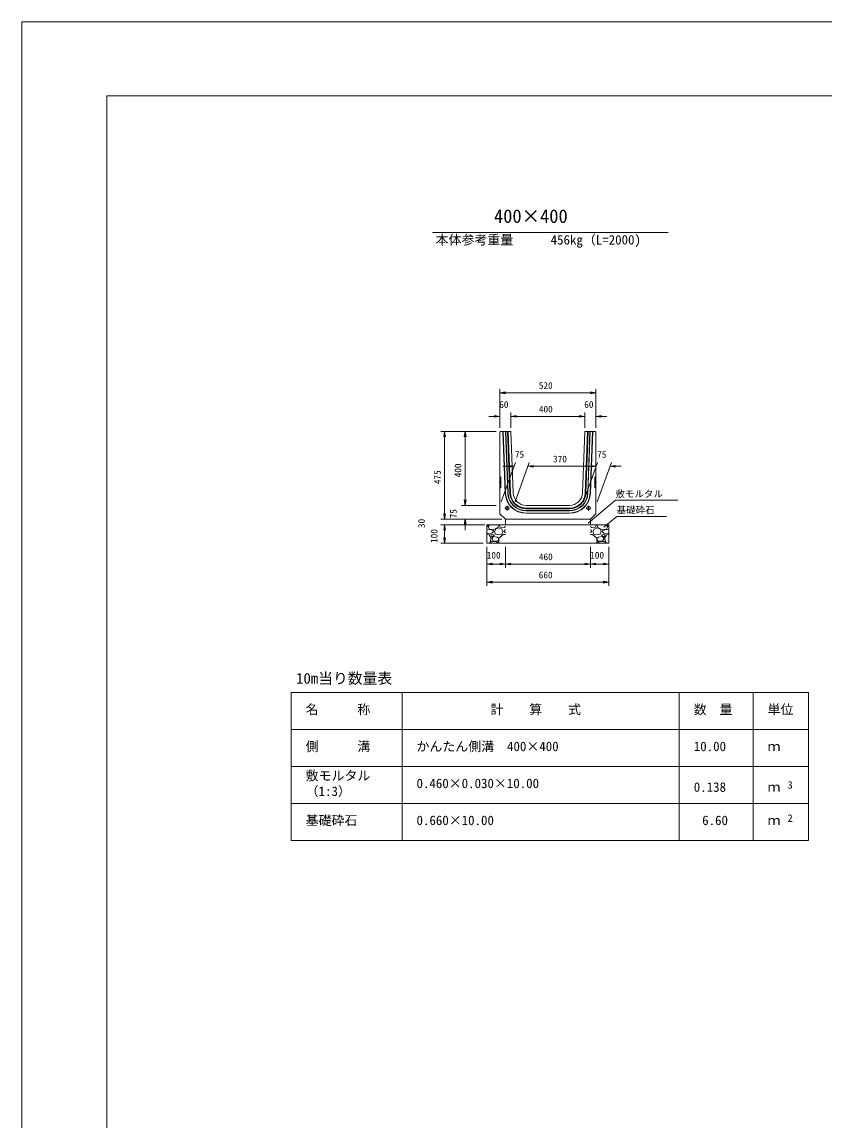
# Model space of a CAD drawing. Units: millimetres, scale not verified. Extents: x 0 to 84100, y 0 to 59400.
# Drawn here: x 0 to 21705, y 29700 to 59400 of the extents above; entities that cross this region are included whole.
import ezdxf
from ezdxf.enums import TextEntityAlignment as Align

# ---------------------------------------------------------------- set-up
doc = ezdxf.new("R2010")
doc.units = ezdxf.units.MM
doc.header["$LTSCALE"] = 100
doc.linetypes.add('USER1', pattern=[19, 12.7, -6.3])
for name, color, linetype, lineweight in [('D-MTR-FRAM（材料表図枠）', 2, 'Continuous', 18), ('D-STR-DIM（寸法）', 7, 'Continuous', 18), ('D-STR-HTXT（旗揚げ）', 7, 'Continuous', 18), ('D-STR-STR1（構造物）', 7, 'Continuous', 18), ('D-STR-STRn（構造物）', 7, 'Continuous', 18), ('D-STR（構造物外形線）', 1, 'Continuous', 18), ('D-TTL(外枠）', 2, 'Continuous', 18), ('DEFPOINTS_2', 8, 'Continuous', 18)]:
    doc.layers.add(name, color=color, linetype=linetype, lineweight=lineweight)
for name, color, linetype in [('D-MTR-TXT(文字列）', 7, 'Continuous'), ('D-MTR（材料表タイトル）', 7, 'Continuous'), ('D-TTL-TXT（文字）', 7, 'Continuous')]:
    doc.layers.add(name, color=color, linetype=linetype)
doc.styles.add('ＭＳ ゴシック', font='')
doc.styles.get('ＭＳ ゴシック').set_extended_font_data('MS Gothic')

msp = doc.modelspace()

# ---------------------------------------------------------------- linework, layer by layer
at = {"layer": 'D-MTR-FRAM（材料表図枠）'}
for p, q in [((7284.6, 41260.4), (21284.6, 41260.4)), ((7284.6, 37260.4), (7284.6, 41260.4)), ((10284.6, 37260.4), (10284.6, 41260.4)), ((17784.6, 37260.4), (17784.6, 41260.4)), ((19784.6, 38060.4), (19784.6, 41260.4)), ((19784.6, 37260.4), (19784.6, 41260.4)), ((21284.6, 37260.4), (21284.6, 41260.4)), ((7284.6, 40260.4), (21284.6, 40260.4)), ((7284.6, 39260.4), (21284.6, 39260.4)), ((7284.6, 38260.4), (21284.6, 38260.4)), ((7284.6, 37260.4), (21284.6, 37260.4))]:
    msp.add_line(p, q, dxfattribs=at)
at = {"layer": 'D-STR-DIM（寸法）'}
for p, q in [((12931.4, 48425), (12931.4, 49470.1)), ((12931.4, 49370.1), (13081.4, 49395.1)), ((13081.4, 49345.1), (12931.4, 49370.1)), ((12931.4, 49370.1), (13081.4, 49370.1)), ((13081.4, 49370.1), (15381.4, 49370.1)), ((15381.4, 49395.1), (15531.4, 49370.1)), ((15531.4, 49370.1), (15381.4, 49345.1)), ((15531.4, 49370.1), (15381.4, 49370.1)), ((15531.4, 48425), (15531.4, 49470.1)), ((12781.4, 48732.9), (12631.4, 48732.9)), ((12781.4, 48757.9), (12931.4, 48732.9)), ((12931.4, 48732.9), (12781.4, 48707.9)), ((12931.4, 48732.9), (12781.4, 48732.9)), ((12931.4, 48425), (12931.4, 48832.9)), ((13231.4, 48425), (13231.4, 48832.9)), ((13231.4, 48425), (13231.4, 48832.9)), ((13231.4, 48732.9), (13381.4, 48757.9)), ((13231.4, 48732.9), (13381.4, 48757.9)), ((13381.4, 48707.9), (13231.4, 48732.9)), ((13231.4, 48732.9), (13381.4, 48732.9)), ((13381.4, 48707.9), (13231.4, 48732.9)), ((13231.4, 48732.9), (13381.4, 48732.9)), ((13381.4, 48732.9), (15081.4, 48732.9)), ((13381.4, 48732.9), (13531.4, 48732.9)), ((15081.4, 48732.9), (14931.4, 48732.9)), ((15081.4, 48757.9), (15231.4, 48732.9)), ((15081.4, 48757.9), (15231.4, 48732.9)), ((15231.4, 48732.9), (15081.4, 48707.9)), ((15231.4, 48732.9), (15081.4, 48732.9)), ((15231.4, 48732.9), (15081.4, 48707.9)), ((15231.4, 48732.9), (15081.4, 48732.9)), ((15231.4, 48425), (15231.4, 48832.9)), ((15231.4, 48425), (15231.4, 48832.9)), ((15531.4, 48425), (15531.4, 48832.9)), ((15531.4, 48732.9), (15681.4, 48757.9)), ((15681.4, 48707.9), (15531.4, 48732.9)), ((15531.4, 48732.9), (15681.4, 48732.9)), ((15681.4, 48732.9), (15831.4, 48732.9)), ((12831.4, 48325), (11337.8, 48325)), ((11412.8, 48175), (11437.8, 48325)), ((11437.8, 48325), (11462.8, 48175)), ((11437.8, 48325), (11437.8, 48175)), ((11437.8, 46100), (11437.8, 48175)), ((12831.4, 48325), (11895.1, 48325)), ((11970.1, 48175), (11995.1, 48325)), ((11995.1, 48325), (12020.1, 48175)), ((11995.1, 48325), (11995.1, 48175)), ((11995.1, 46475), (11995.1, 48175)), ((12967.8, 46425), (13352.5, 47481.8)), ((13166.1, 47381.8), (13016.1, 47381.8)), ((13166.1, 47406.8), (13316.1, 47381.8)), ((13316.1, 47381.8), (13166.1, 47356.8)), ((13316.1, 47381.8), (13166.1, 47381.8)), ((13342.8, 46425), (13727.5, 47481.8)), ((13342.8, 46425), (13727.5, 47481.8)), ((13691.1, 47381.8), (13841.1, 47406.8)), ((13691.1, 47381.8), (13841.1, 47406.8)), ((13841.1, 47356.8), (13691.1, 47381.8)), ((13691.1, 47381.8), (13841.1, 47381.8)), ((13841.1, 47356.8), (13691.1, 47381.8)), ((13691.1, 47381.8), (13841.1, 47381.8)), ((13841.1, 47381.8), (15391.1, 47381.8)), ((13841.1, 47381.8), (13991.1, 47381.8)), ((15192.8, 46425), (15577.5, 47481.8)), ((15192.8, 46425), (15577.5, 47481.8)), ((15391.1, 47381.8), (15241.1, 47381.8)), ((15391.1, 47406.8), (15541.1, 47381.8)), ((15391.1, 47406.8), (15541.1, 47381.8)), ((15541.1, 47381.8), (15391.1, 47356.8)), ((15541.1, 47381.8), (15391.1, 47381.8)), ((15541.1, 47381.8), (15391.1, 47356.8)), ((15541.1, 47381.8), (15391.1, 47381.8)), ((15567.8, 46425), (15952.5, 47481.8)), ((15916.1, 47381.8), (16066.1, 47406.8)), ((16066.1, 47356.8), (15916.1, 47381.8)), ((15916.1, 47381.8), (16066.1, 47381.8)), ((16066.1, 47381.8), (16216.1, 47381.8)), ((11995.1, 46325), (11970.1, 46475)), ((11995.1, 46325), (11970.1, 46475)), ((11995.1, 46475), (11995.1, 46625)), ((12020.1, 46475), (11995.1, 46325)), ((11995.1, 46325), (11995.1, 46475)), ((12020.1, 46475), (11995.1, 46325)), ((11995.1, 46325), (11995.1, 46475)), ((11437.8, 45950), (11412.8, 46100)), ((11437.8, 45950), (11412.8, 46100)), ((11437.8, 46100), (11437.8, 46250)), ((11462.8, 46100), (11437.8, 45950)), ((11437.8, 45950), (11437.8, 46100)), ((11462.8, 46100), (11437.8, 45950)), ((11437.8, 45950), (11437.8, 46100)), ((12831.4, 46325), (11895.1, 46325)), ((12831.4, 46325), (11895.1, 46325)), ((12981.4, 45950), (11337.8, 45950)), ((12981.4, 45950), (11337.8, 45950)), ((12481.4, 45800), (11337.8, 45800)), ((12526.4, 45800), (11337.8, 45800)), ((11412.8, 45650), (11437.8, 45800)), ((11412.8, 45650), (11437.8, 45800)), ((11437.8, 45800), (11462.8, 45650)), ((11437.8, 45800), (11437.8, 45650)), ((11437.8, 45800), (11462.8, 45650)), ((11437.8, 45800), (11437.8, 45650)), ((12981.4, 45950), (11895.1, 45950)), ((11970.1, 45800), (11995.1, 45950)), ((11995.1, 45950), (12020.1, 45800)), ((11995.1, 45950), (11995.1, 45800)), ((11995.1, 45800), (11995.1, 45650)), ((11437.8, 45300), (11412.8, 45450)), ((11437.8, 45650), (11437.8, 45500)), ((11437.8, 45650), (11437.8, 45450)), ((11462.8, 45450), (11437.8, 45300)), ((11437.8, 45300), (11437.8, 45450)), ((12481.4, 45300), (11337.8, 45300)), ((12581.4, 45200), (12581.4, 44146.5)), ((12581.4, 45200), (12581.4, 44638.9)), ((13081.4, 45200), (13081.4, 44638.9)), ((13081.4, 45200), (13081.4, 44638.9)), ((15381.4, 45200), (15381.4, 44638.9)), ((15381.4, 45200), (15381.4, 44638.9)), ((15881.4, 45200), (15881.4, 44638.9)), ((15881.4, 45200), (15881.4, 44146.5)), ((12581.4, 44738.9), (12731.4, 44763.9)), ((12731.4, 44713.9), (12581.4, 44738.9)), ((12581.4, 44738.9), (12731.4, 44738.9)), ((12931.4, 44738.9), (12731.4, 44738.9)), ((12931.4, 44763.9), (13081.4, 44738.9)), ((13081.4, 44738.9), (12931.4, 44713.9)), ((13081.4, 44738.9), (12931.4, 44738.9)), ((13081.4, 44738.9), (13231.4, 44763.9)), ((13231.4, 44713.9), (13081.4, 44738.9)), ((13081.4, 44738.9), (13231.4, 44738.9)), ((15231.4, 44738.9), (13231.4, 44738.9)), ((15231.4, 44763.9), (15381.4, 44738.9)), ((15381.4, 44738.9), (15231.4, 44713.9)), ((15381.4, 44738.9), (15231.4, 44738.9)), ((15381.4, 44738.9), (15531.4, 44763.9)), ((15531.4, 44713.9), (15381.4, 44738.9)), ((15381.4, 44738.9), (15531.4, 44738.9)), ((15531.4, 44738.9), (15731.4, 44738.9)), ((15731.4, 44763.9), (15881.4, 44738.9)), ((15881.4, 44738.9), (15731.4, 44713.9)), ((15881.4, 44738.9), (15731.4, 44738.9)), ((12581.4, 44246.5), (12731.4, 44271.5)), ((15731.4, 44271.5), (15881.4, 44246.5)), ((12731.4, 44221.5), (12581.4, 44246.5)), ((12581.4, 44246.5), (12731.4, 44246.5)), ((15731.4, 44246.5), (12731.4, 44246.5)), ((15881.4, 44246.5), (15731.4, 44221.5)), ((15881.4, 44246.5), (15731.4, 44246.5))]:
    msp.add_line(p, q, dxfattribs=at)
at = {"layer": 'D-STR-HTXT（旗揚げ）'}
for p, q in [((11110.8, 53709.6), (17489.2, 53709.6)), ((15325.9, 45846.5), (16060.2, 46463.5)), ((17745.7, 46463.5), (16060.2, 46463.5)), ((15749.8, 45738.8), (16093.7, 46027.1)), ((17441.1, 46027.1), (16093.7, 46027.1))]:
    msp.add_line(p, q, dxfattribs=at)
at = {"layer": 'D-STR-STR1（構造物）', "linetype": 'USER1'}
for p, q in [((12978.4, 46950), (12917.4, 46950)), ((15484.4, 46950), (15545.4, 46950)), ((13070.1, 46250), (13192, 46250)), ((13131.4, 46176.9), (13131.4, 46314.4)), ((15392.7, 46250), (15270.9, 46250)), ((15331.4, 46176.9), (15331.4, 46314.4))]:
    msp.add_line(p, q, dxfattribs=at)
at = {"layer": 'D-STR-STR1（構造物）'}
for p, q in [((12961.4, 47087.5), (12931.4, 47107.5)), ((12961.4, 46812.5), (12961.4, 47087.5)), ((15501.4, 47087.5), (15531.4, 47107.5)), ((15501.4, 46812.5), (15501.4, 47087.5)), ((12961.4, 46812.5), (12931.4, 46792.5)), ((15501.4, 46812.5), (15531.4, 46792.5))]:
    msp.add_line(p, q, dxfattribs=at)
for centre in [(13131.4, 46250), (15331.4, 46250)]:
    msp.add_circle(centre, 50, dxfattribs=at)
at = {"layer": 'D-STR-STRn（構造物）'}
for p, q in [((13081.4, 45800), (12581.4, 45800)), ((12581.4, 45800), (12581.4, 45300)), ((12581.4, 45756.5), (12637.7, 45800)), ((12612.3, 45744.8), (12662, 45800)), ((12648.3, 45684.5), (12613.3, 45744.5)), ((12897.5, 45799.7), (12877.5, 45729.7)), ((12914.5, 45800), (12941.5, 45735.9)), ((13047.3, 45730.1), (13081.4, 45756.5)), ((13081.4, 45950), (13081.4, 45800)), ((15381.4, 45800), (13081.4, 45800)), ((15381.4, 45950), (15381.4, 45800)), ((15381.4, 45800), (15881.4, 45800)), ((15415.5, 45730.1), (15381.4, 45756.5)), ((15548.3, 45800), (15521.4, 45735.9)), ((15565.4, 45799.7), (15585.4, 45729.7)), ((15850.5, 45744.8), (15800.9, 45800)), ((15814.6, 45684.5), (15849.6, 45744.5)), ((15881.4, 45756.5), (15825.1, 45800)), ((15881.4, 45800), (15881.4, 45300)), ((12657.7, 45669.2), (12581.4, 45661.2)), ((12602.1, 45561.4), (12581.4, 45584)), ((12642.4, 45529.3), (12581.4, 45534.4)), ((12716.9, 45570.1), (12601.9, 45560.1)), ((12698.4, 45440.1), (12643.4, 45530.1)), ((12772, 45675.8), (12647, 45685.8)), ((12757.1, 45645.1), (12657.1, 45670.1)), ((12692.1, 45524.8), (12712.1, 45474.8)), ((12727.2, 45539.6), (12692.2, 45524.6)), ((12712.1, 45474.9), (12787.1, 45519.9)), ((12762.3, 45479.8), (12712.3, 45429.8)), ((12762.3, 45619.8), (12717.3, 45569.8)), ((12787.4, 45519.9), (12727.4, 45539.9)), ((12762.3, 45619.5), (12757.3, 45644.5)), ((12862.9, 45465.1), (12762.9, 45480.1)), ((12877.5, 45729.4), (12772.5, 45674.4)), ((12786.8, 45619.9), (12816.8, 45549.9)), ((12792.2, 45619.7), (12822.2, 45689.7)), ((12816.9, 45549.4), (12901.9, 45524.4)), ((12822.3, 45689.8), (12902.3, 45714.8)), ((12903.3, 45428.7), (12863.3, 45463.7)), ((12902.1, 45714.7), (12982.1, 45684.7)), ((12902.6, 45524.5), (12987.6, 45549.5)), ((13022.4, 45539.7), (12907.4, 45434.7)), ((12942, 45734.5), (13047, 45729.5)), ((12982.4, 45684.6), (13012.4, 45619.6)), ((12987.1, 45550), (13012.1, 45620)), ((13081.4, 45534.4), (13022.4, 45539.3)), ((13081.4, 45584), (13047.1, 45621.4)), ((13047.2, 45619.9), (13062.2, 45659.9)), ((13081.4, 45661.2), (13062.7, 45659.2)), ((15381.4, 45661.2), (15400.1, 45659.2)), ((15381.4, 45584), (15415.7, 45621.4)), ((15381.4, 45534.4), (15440.4, 45539.3)), ((15415.7, 45619.9), (15400.7, 45659.9)), ((15520.8, 45734.5), (15415.8, 45729.5)), ((15440.4, 45539.7), (15555.4, 45434.7)), ((15480.5, 45684.6), (15450.5, 45619.6)), ((15475.7, 45550), (15450.7, 45620)), ((15560.3, 45524.5), (15475.3, 45549.5)), ((15560.7, 45714.7), (15480.7, 45684.7)), ((15559.5, 45428.7), (15599.5, 45463.7)), ((15640.5, 45689.8), (15560.5, 45714.8)), ((15645.9, 45549.4), (15560.9, 45524.4)), ((15585.3, 45729.4), (15690.3, 45674.4)), ((15600, 45465.1), (15700, 45480.1)), ((15670.7, 45619.7), (15640.7, 45689.7)), ((15676, 45619.9), (15646, 45549.9)), ((15675.4, 45519.9), (15735.4, 45539.9)), ((15750.7, 45474.9), (15675.7, 45519.9)), ((15690.9, 45675.8), (15815.9, 45685.8)), ((15700.5, 45619.5), (15705.5, 45644.5)), ((15700.5, 45619.8), (15745.5, 45569.8)), ((15700.6, 45479.8), (15750.6, 45429.8)), ((15705.7, 45645.1), (15805.7, 45670.1)), ((15735.6, 45539.6), (15770.6, 45524.6)), ((15745.9, 45570.1), (15860.9, 45560.1)), ((15770.7, 45524.8), (15750.7, 45474.8)), ((15764.4, 45440.1), (15819.4, 45530.1)), ((15805.1, 45669.2), (15881.4, 45661.2)), ((15820.4, 45529.3), (15881.4, 45534.4)), ((15860.7, 45561.4), (15881.4, 45584)), ((12581.4, 45300), (15881.4, 45300)), ((12637.7, 45300), (12657.3, 45315.1)), ((12657.3, 45314.6), (12697.3, 45439.6)), ((12662, 45300), (12702.3, 45344.8)), ((12702.3, 45344.8), (12832.3, 45344.8)), ((12712.1, 45430), (12752.1, 45370)), ((12752.4, 45369.6), (12877.4, 45354.6)), ((12832.1, 45345.9), (12897.1, 45300.9)), ((12877.4, 45354.8), (12902.4, 45399.8)), ((12901.5, 45330.9), (12914.5, 45300)), ((12907.1, 45435), (12902.1, 45330)), ((12902.3, 45399.8), (12902.3, 45429.8)), ((15561.4, 45330.9), (15548.3, 45300)), ((15555.8, 45435), (15560.8, 45330)), ((15585.4, 45354.8), (15560.4, 45399.8)), ((15560.5, 45399.8), (15560.5, 45429.8)), ((15630.7, 45345.9), (15565.7, 45300.9)), ((15710.4, 45369.6), (15585.4, 45354.6)), ((15760.5, 45344.8), (15630.5, 45344.8)), ((15750.7, 45430), (15710.7, 45370)), ((15800.9, 45300), (15760.5, 45344.8)), ((15805.5, 45314.6), (15765.5, 45439.6)), ((15825.1, 45300), (15805.5, 45315.1))]:
    msp.add_line(p, q, dxfattribs=at)
at = {"layer": 'D-STR（構造物外形線）'}
for p, q in [((12931.4, 48305), (12951.4, 48325)), ((12931.4, 46100), (12931.4, 48305)), ((13231.4, 48325), (12951.4, 48325)), ((13016.3, 48325), (13078.9, 46653.8)), ((13086.4, 46654.1), (13023.8, 48325)), ((13146.4, 46656.4), (13083.8, 48325)), ((13153.9, 46656.6), (13091.3, 48325)), ((13203.8, 46658.5), (13141.4, 48325)), ((13218.8, 46659.1), (13156.4, 48325)), ((13293.8, 46661.9), (13231.4, 48325)), ((15231.4, 48325), (15169.1, 46661.9)), ((15511.4, 48325), (15231.4, 48325)), ((15306.5, 48325), (15244, 46659.1)), ((15321.5, 48325), (15259, 46658.5)), ((15371.5, 48325), (15309, 46656.6)), ((15379, 48325), (15316.4, 46656.4)), ((15439.1, 48325), (15376.4, 46654.1)), ((15383.9, 46653.8), (15446.6, 48325)), ((15511.4, 48325), (15531.4, 48305)), ((15531.4, 46100), (15531.4, 48305)), ((13081.4, 45950), (12931.4, 46100)), ((14819.3, 46325), (13643.5, 46325)), ((14819.3, 46250), (13643.5, 46250)), ((14819.3, 46235), (13643.5, 46235)), ((14819.3, 46185), (13643.5, 46185)), ((14819.3, 46177.5), (13643.5, 46177.5)), ((14819.3, 46117.5), (13643.5, 46117.5)), ((13643.5, 46110), (14819.3, 46110)), ((15381.4, 45950), (15531.4, 46100)), ((15381.4, 45950), (13081.4, 45950))]:
    msp.add_line(p, q, dxfattribs=at)
for centre, radius, start, end in [((13643.5, 46675), 565, 182.14759, 270), ((13643.5, 46675), 557.5, 182.14759, 270), ((13643.5, 46675), 497.5, 182.14759, 270), ((13643.5, 46675), 490, 182.14759, 270), ((13643.5, 46675), 440, 182.14759, 270), ((13643.5, 46675), 425, 182.14759, 270), ((13643.5, 46675), 350, 182.14759, 270), ((14819.3, 46675), 350, 270, 357.85241), ((14819.3, 46675), 425, 270, 357.85241), ((14819.3, 46675), 440, 270, 357.85241), ((14819.3, 46675), 490, 270, 357.85241), ((14819.3, 46675), 497.5, 270, 357.85241), ((14819.3, 46675), 557.5, 270, 357.85241), ((14819.3, 46675), 565, 270, 357.85241)]:
    msp.add_arc(centre, radius, start, end, dxfattribs=at)
at = {"layer": 'D-TTL(外枠）'}
for p, q in [((2300, 57400), (81800, 57400)), ((2300, 2000), (2300, 57400))]:
    msp.add_line(p, q, dxfattribs=at)
at = {"layer": 'DEFPOINTS_2'}
for p, q in [((0, 59400), (84100, 59400)), ((0, 0), (0, 59400))]:
    msp.add_line(p, q, dxfattribs=at)

# ---------------------------------------------------------------- texts
at = {"layer": 'D-MTR-TXT(文字列）', "style": 'ＭＳ ゴシック'}
for s, height, p in [('本体参考重量', 256.6, (11193.9, 53303)), ('456kg（L=2000)', 256.6, (14305.9, 53303)), ('名\u3000\u3000\u3000称', 256.6, (7676.9, 40600.7)), ('計\u3000\u3000算\u3000\u3000式', 256.6, (12677.7, 40600.7)), ('数\u3000量', 256.6, (18176.9, 40600.7)), ('単位', 256.6, (20176.9, 40600.7)), ('側\u3000\u3000\u3000溝', 256.6, (7676.9, 39600.7)), ('かんたん側溝\u3000400×400', 256.6, (10676.9, 39600.7)), ('10.00', 256.6, (18179.6, 39600.7)), ('ｍ', 256.6, (20176.9, 39600.7)), ('敷モルタル', 256.6, (7676.9, 38810.7)), ('0.460×0.030×10.00', 256.6, (10676.9, 38600.7)), ('（1:3）', 256.6, (7676.9, 38388.5)), ('0.138', 256.6, (18179.6, 38500.7)), ('ｍ', 256.6, (20176.9, 38500.7)), ('3', 205.3, (20717.1, 38601.1)), ('基礎砕石', 256.6, (7676.9, 37600.7)), ('0.660×10.00', 256.6, (10676.9, 37600.7)), ('6.60', 256.6, (18407, 37600.7)), ('ｍ', 256.6, (20176.9, 37600.7)), ('2', 205.3, (20717.1, 37701.1))]:
    msp.add_text(s, height=height, dxfattribs=at).set_placement(p, align=Align.BOTTOM_LEFT)
at = {"layer": 'D-MTR（材料表タイトル）', "style": 'ＭＳ ゴシック'}
msp.add_text('10m当り数量表', height=293.3, dxfattribs=at).set_placement((7418.8, 41412.9), align=Align.BOTTOM_LEFT)
at = {"layer": 'D-STR-DIM（寸法）', "style": 'ＭＳ ゴシック'}
for s, p in [('520', (13987.1, 49420.1)), ('60', (12916.4, 48907.9)), ('400', (13989, 48782.9)), ('60', (15216.4, 48907.9)), ('75', (13340.5, 47556.8)), ('370', (14371.8, 47431.8)), ('75', (15565.5, 47556.8)), ('敷モルタル', (16060.2, 46488.7)), ('基礎砕石', (16093.7, 46052.3)), ('100', (12578.2, 44830.3)), ('460', (13989, 44788.9)), ('100', (15378.2, 44830.3)), ('660', (13985.2, 44296.5))]:
    msp.add_text(s, height=183.3, dxfattribs=at).set_placement(p, align=Align.BOTTOM_LEFT)
for s, p in [('475', (11387.8, 46898.3)), ('400', (11945.1, 47082.6)), ('75', (11820.1, 45974.4)), ('30', (10957.5, 45711.9)), ('100', (11299.4, 45309.1))]:
    msp.add_text(s, height=183.3, rotation=90, dxfattribs=at).set_placement(p, align=Align.BOTTOM_LEFT)
at = {"layer": 'D-TTL-TXT（文字）', "style": 'ＭＳ ゴシック'}
msp.add_text('400×400', height=366.6, dxfattribs=at).set_placement((12773.4, 53854.5), align=Align.BOTTOM_LEFT)

doc.saveas('drawing.dxf')
